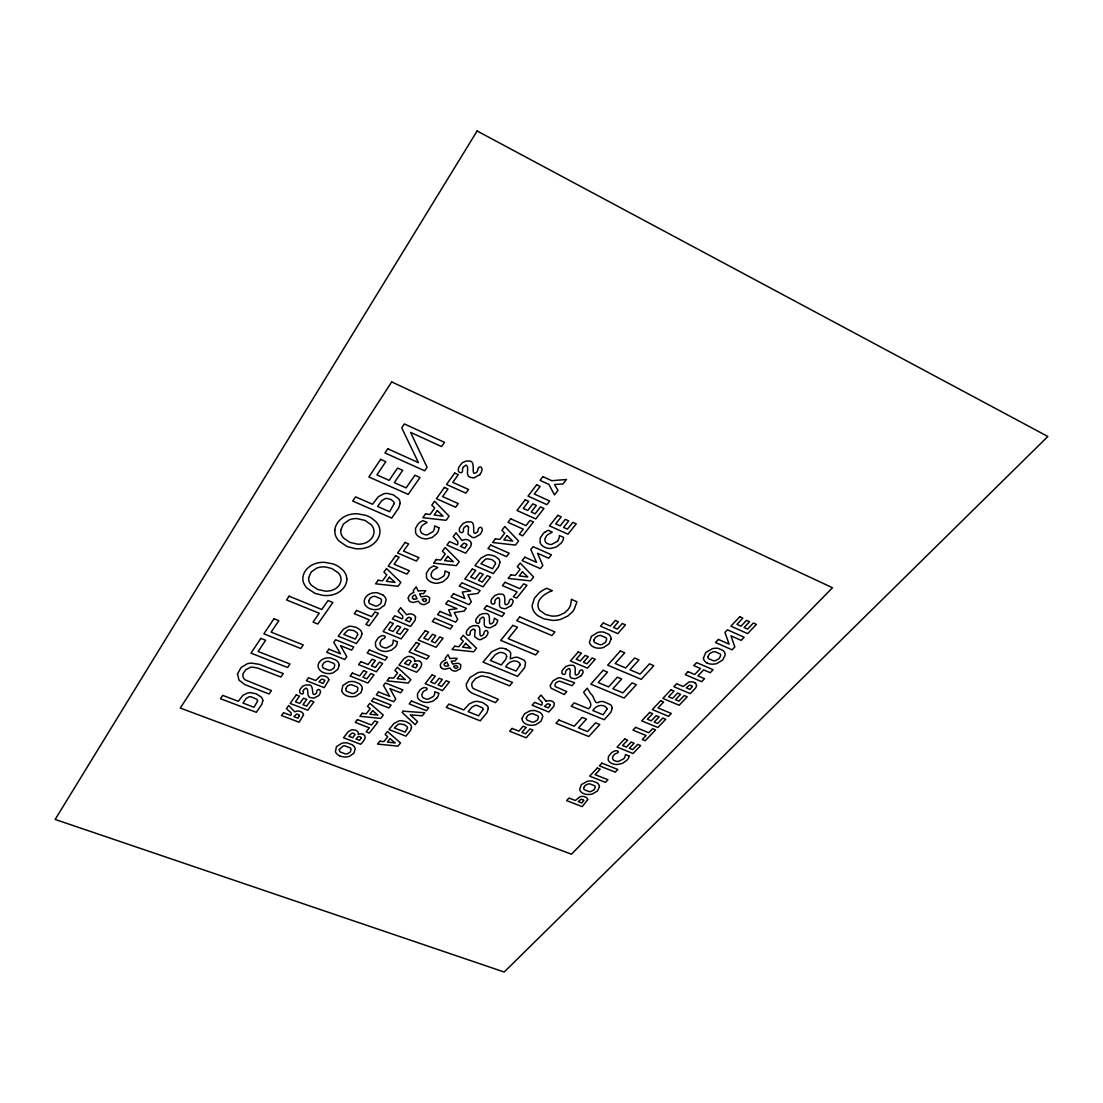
<?xml version="1.0" encoding="UTF-8"?>
<svg xmlns="http://www.w3.org/2000/svg" width="1103" height="1103" viewBox="0 0 1103 1103"><rect width="100%" height="100%" fill="white"/><g stroke="black" fill="none" stroke-linecap="round" stroke-linejoin="round"><path stroke-width="1.5" d="M696.641 685.556L695.703 687.886L690.244 693.635L673.892 686.7L676.677 683.736L683.267 686.549L688.768 682.164A5.667 3.888 -5.3 0 1 691.085 681.806L691.65 681.819A6.108 4.191 -5.3 0 1 694.159 682.399A5.667 3.888 -5.3 0 1 694.959 682.812M303.242 691.223C304.773 695.317 299.134 694.642 299.589 691.195A11.637 7.955 6.5 0 1 300.071 689.389L302.567 686.287L305.807 685.032A5.17 3.53 6.7 0 1 307.654 685.046C315.61 683.143 309.86 698.516 316.092 693.525A8.796 6.011 6.6 0 0 316.644 692.519C316.327 689.223 319.746 688.01 320.559 691.54A15.47 10.575 6.7 0 1 318.808 695.552L314.286 697.965A4.867 3.323 6.5 0 1 311.997 697.854C305.49 697.73 309.447 690.533 306.51 688.258A1.461 0.993 6.7 0 0 305.738 688.244L303.849 689.692A8.424 5.763 6.5 0 0 303.242 691.223M358.296 734.391L358.268 732.516A4.702 3.144 5 0 0 356.752 730.848L355.717 730.338A6.177 4.136 5 0 0 354.463 729.965L352.96 729.786A4.853 3.254 5 0 0 351.333 729.938L348.134 731.785L343.529 737.755L360.612 744.263C362.653 742.347 368.03 736.583 363.232 734.336M414.549 661.442L414.604 659.387A4.908 3.447 3.7 0 0 413.074 657.567L412.012 657.016A6.453 4.536 3.7 0 0 410.702 656.602L409.144 656.409A5.074 3.571 3.7 0 0 407.434 656.575L404.015 658.601L398.983 665.123L416.617 672.223C418.644 670.086 424.752 664.006 419.733 661.373M463.343 467.134L465.659 465.245A1.641 1.296 2.4 0 1 466.528 465.273C469.837 468.306 463.977 476.799 471.712 477.627A5.501 4.315 2 0 0 474.318 477.764L479.667 474.621M557.442 541.242L551.679 544.427A5.901 4.453 -1.4 0 1 549.087 544.248L546.73 543.2A6.039 4.564 -1.4 0 1 545.24 541.573L544.854 539.05L546.426 535.975A11.209 8.452 -1.6 0 1 547.957 534.555L552.231 532.115L548.177 530.295L545.378 531.853M436.774 698.102L432.762 701.246L427.978 702.432A9.527 6.563 3 0 1 422.311 701.563L420.036 700.35A9.486 6.535 3 0 1 417.568 697.468L417.472 693.759L419.926 690.078A13.815 9.513 2.9 0 1 421.773 688.63C425.427 685.873 430.363 689.017 424.283 690.892A10.217 7.032 2.8 0 0 422.987 692.064L421.746 694.628L422.256 696.738A5.501 3.792 3 0 0 423.704 698.089L425.923 698.971A5.391 3.709 3 0 0 428.309 699.123L433.355 696.476A12.105 8.355 3.1 0 0 434.651 693.608L434.803 691.733L438.649 693.277M510.744 605.864L505.726 608.58A5.115 3.723 0.5 0 1 503.299 608.47C496.24 607.932 501.631 600.349 498.666 597.771A1.53 1.117 0.8 0 0 497.853 597.757L495.688 599.384A8.852 6.466 0.6 0 0 494.847 601.08C496.074 605.506 490.077 604.802 491 601.038A12.188 8.893 0.6 0 1 491.717 599.026L494.737 595.579L498.335 594.172A5.432 3.971 0.7 0 1 500.279 594.186C508.993 592.601 501.038 609.146 508.166 603.644A9.224 6.742 0.7 0 0 508.883 602.514C509.214 599.425 511.502 597.109 513.226 601.066A16.793 12.271 0.8 0 1 510.813 605.892M495.357 625.043L490.421 627.704A5.06 3.64 1.1 0 1 488.022 627.579C481.073 627.111 486.271 619.638 483.348 617.129A1.517 1.089 1.3 0 0 482.549 617.115L480.412 618.7A8.741 6.301 1.1 0 0 479.598 620.369C480.839 624.712 474.91 624.008 475.793 620.327A12.05 8.7 1.1 0 1 476.496 618.356L479.447 614.991L482.99 613.613A5.363 3.874 1.3 0 1 484.906 613.626C493.496 612.013 485.789 628.283 492.793 622.864A9.127 6.59 1.2 0 0 493.482 621.761L494.434 618.149L497.77 620.341A16.6 11.995 1.4 0 1 495.426 625.07M580.688 676.098L575.752 678.607A4.922 3.433 -1.8 0 1 573.422 678.497C566.708 678.028 572.126 670.982 569.396 668.639A1.475 1.034 -1.6 0 0 568.624 668.625L566.473 670.114A8.493 5.942 -1.7 0 0 565.591 671.686C566.584 675.781 560.848 675.119 561.896 671.644A11.747 8.204 -1.7 0 1 562.682 669.797L565.715 666.626L569.217 665.33A5.212 3.654 -1.6 0 1 571.092 665.343C579.42 663.896 571.34 679.186 578.289 674.043A8.879 6.218 -1.7 0 0 579.02 673.009C579.13 669.852 582.811 668.321 583.156 672.003A15.649 10.961 -1.6 0 1 580.743 676.125M629 755.982L625.456 754.549L625.111 756.286A11.664 7.735 -2.6 0 1 623.553 758.947L618.356 761.401A5.198 3.447 -2.7 0 1 616.081 761.249L614.04 760.436A5.322 3.516 -2.7 0 1 612.785 759.181L612.523 757.223L614.013 754.852A9.886 6.535 -2.8 0 1 615.405 753.763C621.43 752.108 617.004 749.116 613.227 751.653A13.305 8.81 -2.8 0 0 611.269 753.004L608.498 756.41L608.18 759.843A9.155 6.067 -2.6 0 0 610.235 762.518A9.596 6.356 -2.7 0 0 612.303 763.648A9.21 6.094 -2.6 0 0 617.666 764.476L622.437 763.373L626.656 760.463A13.677 9.072 -2.6 0 0 629.11 755.982M397.245 641.712L393.233 640.085L393.137 642.07A12.478 8.852 4.8 0 1 391.896 645.117L386.726 647.93A5.57 3.943 4.6 0 1 384.285 647.764L381.969 646.841A5.68 4.026 4.6 0 1 380.438 645.393L379.859 643.159L381.073 640.429A10.534 7.473 4.5 0 1 382.383 639.175C388.587 637.176 383.444 633.825 379.735 636.776A14.256 10.106 4.5 0 0 377.86 638.32L375.42 642.236L375.64 646.165A9.789 6.935 4.6 0 0 378.246 649.226L380.632 650.522A9.844 6.963 4.6 0 0 386.477 651.459L391.386 650.191L395.439 646.854A14.629 10.382 4.7 0 0 397.356 641.712M449.128 572.691L445.005 570.927L444.854 573.077A12.988 9.624 3.4 0 1 443.447 576.386L437.988 579.433A5.791 4.274 3.2 0 1 435.437 579.268L433.065 578.248A5.915 4.371 3.2 0 1 431.521 576.69L430.97 574.277L432.321 571.313A10.975 8.121 3 0 1 433.727 569.961L437.753 567.604L433.686 565.867L431.052 567.356A14.835 10.975 3 0 0 429.039 569.038L426.392 573.27L426.489 577.531A10.175 7.528 3.2 0 0 429.108 580.854A10.672 7.886 3.2 0 0 431.535 582.246A10.217 7.556 3.2 0 0 437.601 583.253L442.758 581.874L447.087 578.248A15.194 11.251 3.3 0 0 449.252 572.691M438.801 527.744L434.568 525.897L434.417 528.158A13.346 10.134 4.1 0 1 433.01 531.632L427.412 534.831A5.929 4.495 3.9 0 1 424.807 534.652L422.366 533.59A6.053 4.591 3.9 0 1 420.767 531.963L420.202 529.412L421.567 526.31A11.251 8.534 3.7 0 1 423 524.876L427.123 522.408L422.932 520.575L420.629 521.871A15.345 11.623 3.7 0 0 418.189 523.897L415.5 528.365L415.624 532.846A10.437 7.9 3.9 0 0 418.327 536.334L420.836 537.795A10.478 7.942 3.9 0 0 427.054 538.843L432.335 537.395L436.747 533.604A15.552 11.802 4 0 0 438.925 527.744M506.084 649.129L509.034 650.908A9.541 6.756 0.6 0 1 510.744 653.197L510.303 658.822L515.018 657.305A7.487 5.267 0.1 0 1 517.624 657.305L523.801 659.994A9.403 6.618 0.1 0 1 525.497 662.517L524.807 667.453L517.61 676.332L483.017 662.117L491.814 651.68L499.314 648.261A9.913 7.018 0.7 0 1 506.084 649.129M382.934 595.013L377.736 592.876A10.603 7.693 5.3 0 0 371.614 593.207C367.34 594.283 363.177 598.598 364.431 603.244A10.423 7.556 5.3 0 0 368.954 608.249A9.665 7.004 5.3 0 0 371.587 609.214L372.538 609.421A10.672 7.749 5.3 0 0 379.556 608.856L384.657 605.12L386.119 599.839A10.699 7.762 5.3 0 0 382.934 595.013M440.855 667.329L440.221 665.068L441.145 662.986A11.65 8.176 2.3 0 1 445.777 659.815L445.102 658.353L448.025 654.644L449.955 658.684A13.47 9.458 2.2 0 1 453.65 658.257L457.152 658.381L455.084 660.987A13.539 9.486 2.2 0 0 451.224 661.249L452.657 664.034L457.593 663.248A4.302 3.019 2.1 0 1 458.945 663.606A4.577 3.212 2.1 0 1 459.772 664.034A4.247 2.978 2.1 0 1 460.875 665.15L460.296 668.804L455.897 671.107A4.674 3.281 2.2 0 1 453.843 670.969L452.837 670.665A5.281 3.709 2.2 0 1 451.306 669.742L449.845 667.991L445.116 669.163A4.702 3.309 2.5 0 1 443.516 668.942A5.157 3.626 2.5 0 1 442.275 668.473M415.5 617.018L415.114 620.258L410.495 626.435L392.351 618.948L394.709 615.764L402.112 618.824L402.788 617.901L402.623 615.819L398.073 611.214L400.679 607.67L406.607 614.757L409.296 613.888A4.812 3.474 3.9 0 1 411.584 614.026L411.957 614.123A5.915 4.26 3.9 0 1 415.638 617.142M703.411 658.174L705.768 652.521L712.304 648.716A10.354 7.225 -6.4 0 1 718.343 648.412L723.003 650.439A10.465 7.294 -6.4 0 1 725.181 654.975L722.768 659.925L717.102 663.454A10.437 7.266 -6.3 0 1 710.139 663.978L709.257 663.785A9.458 6.59 -6.3 0 1 706.871 662.875M414.618 661.497A4.564 3.212 3.4 0 1 419.802 661.29M413.694 599.136A2.537 1.848 3.9 0 1 412.798 596.392L412.825 596.24A6.397 4.66 3.8 0 1 415.169 594.903L417.044 598.722L414.438 599.232A2.109 1.544 3.9 0 1 413.722 599.081M442.372 668.515A4.702 3.309 2.5 0 1 440.952 667.37M463.343 467.134A9.513 7.459 2.1 0 0 462.474 469.106C463.839 474.469 457.304 473.504 458.338 469.065A13.167 10.327 2.1 0 1 459.082 466.734L462.254 462.736L466.086 461.109A5.832 4.591 2.4 0 1 468.182 461.123C477.709 459.455 469.133 478.288 476.854 472.043A9.941 7.804 2.3 0 0 477.599 470.733C477.461 466.845 481.473 464.873 482.149 469.464A17.469 13.732 2.5 0 1 479.722 474.648M438.76 693.277A14.16 9.775 3.1 0 1 436.691 698.075M339.655 755.803A8.852 5.86 5.1 0 0 342.068 756.63L342.936 756.796A9.762 6.466 5.1 0 0 349.348 756.341L353.953 753.211L355.194 748.799A9.789 6.494 5.1 0 0 352.215 744.759L347.431 742.981A9.693 6.425 5.1 0 0 341.847 743.243L336.484 746.607L335.422 751.626A9.541 6.315 5.1 0 0 339.641 755.817M358.351 734.446A4.371 2.923 4.7 0 1 363.301 734.267M694.752 682.771A5.667 3.888 -5.3 0 1 696.407 685.459M545.378 531.853A15.139 11.43 -1.6 0 0 543.227 533.604L540.236 538.016L540.056 542.455A10.382 7.845 -1.4 0 0 542.511 545.902L544.91 547.35A10.437 7.873 -1.4 0 0 551.045 548.398L556.395 546.964L561.055 543.2A15.497 11.719 -1.3 0 0 563.633 537.409L559.414 535.562L559.111 537.809A13.25 10.024 -1.2 0 1 557.47 541.256M706.871 662.875A10.175 7.087 -6.3 0 1 703.424 658.174M468.541 527.206L468.072 534.197L472.249 537.382A5.322 4.04 1.8 0 0 474.773 537.506L479.957 534.555A16.945 12.891 2.2 0 0 482.342 529.73C481.763 525.442 477.82 527.234 477.957 530.929A9.637 7.321 2.1 0 1 477.227 532.156C469.809 538.043 477.985 520.244 468.844 521.912A5.653 4.302 2.1 0 0 466.817 521.898L463.108 523.429L460.034 527.165A12.712 9.651 1.9 0 0 459.317 529.343C458.421 533.397 464.694 534.155 463.329 529.385A9.182 6.976 1.9 0 1 464.156 527.537L466.39 525.773A1.599 1.213 2.2 0 1 467.245 525.786L468.541 527.206M471.381 543.876L470.678 546.454L465.645 553.182L446.949 545.047L449.528 541.573L457.152 544.896L457.897 543.889L457.786 541.628L453.181 536.623L456.035 532.763L461.978 540.47L464.804 539.532A5.019 3.778 2.2 0 1 467.189 539.67L467.575 539.781A6.191 4.66 2.2 0 1 468.872 540.318A5.901 4.44 2.2 0 1 471.188 542.924L471.381 543.876M475.048 630.42L474.593 636.638L478.523 639.478A5.019 3.599 1.4 0 0 480.894 639.588L485.803 636.969A15.993 11.471 1.7 0 0 488.064 632.681C487.581 628.862 483.845 630.378 483.914 633.729A9.086 6.521 1.6 0 1 483.238 634.818C476.317 640.154 483.859 624.077 475.352 625.704A5.322 3.819 1.6 0 0 473.449 625.691L469.947 627.042L467.024 630.378A11.968 8.576 1.5 0 0 466.335 632.309C465.494 635.962 471.353 636.652 470.126 632.35A8.672 6.218 1.4 0 1 470.912 630.709L473.035 629.137A1.503 1.075 1.6 0 1 473.835 629.151L475.048 630.42M707.892 656.63L707.892 657.057A5.474 3.819 -6.3 0 0 708.498 658.588L713.531 660.78A5.474 3.805 -6.3 0 0 715.833 660.504L719.335 658.436L720.673 655.43A5.474 3.819 -6.4 0 0 720.08 653.886L715.034 651.68A5.487 3.819 -6.4 0 0 712.717 651.956L709.656 653.61L707.892 656.63M522.077 718.301L522.174 719.707A9.748 6.646 -0.3 0 0 525.262 723.678L525.993 724.064A9.017 6.135 -0.3 0 0 528.365 724.919L529.233 725.098A9.955 6.783 -0.3 0 0 535.865 724.616L540.939 721.348L542.759 716.757A9.968 6.797 -0.3 0 0 540.18 712.552L535.506 710.69A9.872 6.728 -0.3 0 0 529.743 710.966L524.559 713.751L522.077 718.301M466.748 544.965L464.832 548.246L460.571 546.385L463.632 543.379A2.013 1.517 2.2 0 1 464.377 543.31L466.335 544.124A1.903 1.434 2.2 0 1 466.721 544.785L466.748 544.965M328.859 679.999L324.227 687.665L306.4 680.703L308.509 677.738L315.706 680.551L320.215 676.153A5.667 3.902 6.3 0 1 322.448 675.794A6.053 4.178 6.3 0 1 325.151 676.208A5.667 3.902 6.3 0 1 328.763 679.503L328.859 679.999M334.802 530.019L334.967 533.397A21.55 16.214 6.7 0 0 338.966 541.008L347.087 546.536L355.373 548.687A21.522 16.187 6.7 0 0 367.63 547.212C375.213 544.496 381.803 536.292 379.529 527.951A21.15 15.938 6.7 0 0 376.109 521.884L371.628 518.134A23.535 17.717 6.7 0 0 365.851 515.363L357.441 513.764A21.357 16.09 6.7 0 0 347.087 515.377C340.924 517.734 335.519 523.249 334.802 530.019M488.312 708.54L486.892 712.786L480.205 720.824L446.26 707.354L448.949 704.031L463.729 709.918L469.23 703.935L474.221 701.66A9.348 6.397 1.4 0 1 477.378 701.384L482.562 702.487L487.195 705.672A9.555 6.549 1.3 0 1 488.202 707.768L488.312 708.54M308.619 577.724L308.73 580.04A15.345 11.195 7.4 0 0 311.556 585.39L317.747 589.485L325.564 591.167A15.263 11.14 7.3 0 0 332.803 589.995C337.918 588.189 342.371 582.66 340.717 577.048A15.221 11.113 7.3 0 0 338.221 572.788L332.003 568.61L325.675 566.997A15.373 11.223 7.4 0 0 316.768 568.1L311.143 572.03L308.619 577.724M339.2 665.288L337.835 669.397L333.037 672.871A10.299 7.156 6.3 0 1 326.281 673.381L325.371 673.188A9.334 6.48 6.3 0 1 322.807 672.292A10.051 6.99 6.3 0 1 318.34 667.66C316.961 663.33 321.014 659.304 324.971 658.353A10.217 7.114 6.3 0 1 330.859 658.05L335.919 660.035A10.313 7.183 6.3 0 1 339.09 664.516L339.2 665.288M499.907 562.351L498.597 566.694L493.303 573.588L474.938 565.632L480.88 558.159L486.478 555.099A8.824 6.59 1.1 0 1 489.511 554.823L494.571 556.036L498.377 558.711A9.513 7.101 1.1 0 1 499.811 561.565L499.907 562.351M587.665 799.647L582.232 806.638L566.611 800.613L569.01 798.062L575.311 800.502L580.15 796.711A5.225 3.378 -1.5 0 1 582.287 796.407L582.811 796.421A5.653 3.654 -1.5 0 1 585.183 796.917A5.267 3.406 -1.5 0 1 585.941 797.276A5.35 3.461 -1.5 0 1 587.678 799.647M410.867 661.635L408.717 665.095L404.539 663.413L407.945 660.09A1.723 1.213 3.7 0 1 408.689 660.049L410.192 660.545A1.903 1.337 3.7 0 1 410.73 661.111L410.867 661.635M599.439 786.701L597.55 790.906L592.587 793.898A9.541 6.204 -1.7 0 1 586.217 794.325L585.39 794.16A8.645 5.625 -1.7 0 1 583.129 793.388L582.453 793.016A9.362 6.094 -1.7 0 1 579.626 789.39L581.419 784.591L587.168 781.365A9.472 6.163 -1.8 0 1 592.711 781.117L597.123 782.84A9.569 6.232 -1.8 0 1 599.439 786.701M262.817 700.722L261.894 704.197L256.31 712.304L220.462 698.723L222.696 695.386L238.303 701.301L242.977 695.276L247.665 692.987A9.458 6.384 8.2 0 1 250.781 692.698L256.13 693.815L261.204 697.027A9.679 6.521 8.1 0 1 262.5 699.137L262.817 700.722M362.335 688.672L360.929 692.67L356.159 696.048A10.134 6.963 5.4 0 1 349.486 696.544L348.589 696.365A9.196 6.315 5.4 0 1 346.08 695.483A9.899 6.797 5.4 0 1 341.723 690.974L342.826 685.57L348.396 681.93A10.065 6.935 5.3 0 1 354.215 681.64L359.178 683.57A10.161 6.99 5.3 0 1 362.253 687.914L362.335 688.672M408.234 598.033L408.937 600.473A4.922 3.585 3.9 0 0 410.44 601.714A5.363 3.902 3.9 0 0 411.736 602.224A4.895 3.571 3.9 0 0 413.404 602.459L418.299 601.19L419.857 603.079A5.501 4.012 3.5 0 0 421.456 604.072L422.504 604.403A4.867 3.543 3.5 0 0 424.641 604.541L429.177 602.045L429.701 598.102A4.426 3.226 3.5 0 0 428.529 596.902A4.77 3.474 3.5 0 0 427.674 596.447A4.495 3.281 3.5 0 0 426.254 596.047L421.139 596.902L419.595 593.897A14.105 10.258 3.5 0 1 423.593 593.621L425.703 590.781L422.063 590.643A14.105 10.272 3.6 0 0 418.23 591.111L416.148 586.755L413.17 590.767L413.915 592.352A12.147 8.852 3.7 0 0 409.13 595.758L408.234 598.033M611.172 638.816L609.063 643.862L603.589 647.447A10.451 7.431 -2.8 0 1 596.613 647.985L595.717 647.792A9.472 6.742 -2.7 0 1 593.249 646.854A10.189 7.252 -2.8 0 1 589.457 642.07L591.442 636.321L597.771 632.446A10.368 7.39 -2.8 0 1 603.824 632.143L608.649 634.197A10.478 7.459 -2.8 0 1 611.159 638.816M612.179 708.167L610.855 712.235L604.223 719.707L571.202 706.21L574.167 702.873L588.575 708.788C595.027 703.879 585.569 696.517 583.666 692.188L587.265 688.162L589.471 691.829A70.978 49.401 -4.3 0 0 590.767 693.746C594.944 696.682 593.841 705.741 599.839 701.687A9.224 6.301 -2.5 0 1 603.52 701.618L610.566 704.707A9.444 6.453 -2.5 0 1 611.875 706.692L612.179 708.167M340.744 530.019L340.813 532.459A15.732 11.843 6.7 0 0 343.626 538.099L349.899 542.414L357.91 544.193A15.649 11.775 6.7 0 0 365.355 542.938C370.732 540.98 375.323 535.203 373.738 529.288A15.594 11.747 6.7 0 0 371.256 524.794L364.941 520.382L356.862 518.575A15.732 11.843 6.7 0 0 349.306 519.858L343.447 523.994L340.744 530.019M550.342 685.418L550.397 686.604A7.045 4.895 -1.2 0 0 551.197 688.272L564.212 694.545L566.777 691.622L555.664 686.742A4.054 2.813 -1.2 0 1 554.919 685.335L555.512 683.419A7.032 4.881 -1.3 0 1 556.326 682.55L558.545 681.406A3.971 2.757 -1.2 0 1 559.938 681.254L571.974 685.708L574.566 682.757L560.117 677.752A6.908 4.798 -1.3 0 0 557.58 678.097L552.824 681.02L550.342 685.418M346.852 578.951C346.921 585.914 341.351 591.773 335.078 594.034A20.985 15.318 7.3 0 1 323.179 595.427L315.072 593.386L307.075 588.147A20.998 15.332 7.4 0 1 303.063 580.936C301.56 573.312 307.723 566.322 314.548 563.867A20.819 15.221 7.4 0 1 324.572 562.337L332.789 563.854A22.942 16.752 7.4 0 1 338.456 566.473L342.881 570.044A20.626 15.07 7.3 0 1 346.328 575.794L346.852 578.951M546.054 701.177L548.66 700.695A4.536 3.116 -0.9 0 1 550.48 700.75L551.183 700.901A5.667 3.888 -0.8 0 1 551.872 701.15A5.377 3.681 -0.9 0 1 554.34 703.507L553.72 706.444L548.853 712.014L532.142 705.244L534.624 702.363L541.449 705.134L542.166 704.307L542.166 702.418L538.181 698.254L540.953 695.055L546.054 701.177M303.49 715.006L299.065 722.203L281.513 715.53L283.54 712.69L290.696 715.42L291.289 714.592L290.999 712.745L286.435 708.65L288.683 705.493L294.694 711.807L297.162 711.049A4.55 3.061 6.7 0 1 299.327 711.159L299.685 711.256A5.612 3.778 6.7 0 1 300.898 711.697A5.35 3.599 6.7 0 1 303.201 713.82L303.49 715.006M526.338 717.901L526.365 718.673A5.212 3.543 -0.3 0 0 527.11 720.107L532.156 722.134A5.212 3.557 -0.3 0 0 534.348 721.886L537.492 719.969L538.471 717.184A5.225 3.557 -0.3 0 0 537.726 715.75L532.666 713.71A5.225 3.557 -0.3 0 0 530.46 713.958L527.703 715.489L526.338 717.901M571.506 599.425L570.472 605.216A24.183 17.648 -1.1 0 1 567.673 610.014L564.46 612.91L559.138 615.364A15.139 11.03 -1.3 0 1 551.61 616.039L545.585 614.495L539.905 610.483A14.311 10.423 -1.2 0 1 538.25 607.436C536.72 601.852 541.077 596.792 545.516 594.021A30.47 22.101 -1.7 0 1 552.3 590.725L546.674 588.271L543.765 589.733A28.857 20.985 -1.6 0 0 538.953 593.097L534.404 598.309L532.156 605.23A20.392 14.849 -1.3 0 0 533.094 609.807L533.783 611.186A21.481 15.635 -1.3 0 0 537.961 615.791L544.013 618.893L552.382 620.369A20.585 14.987 -1.3 0 0 560.586 619.362L567.893 615.984L572.347 611.972A26.775 19.537 -1.2 0 0 574.208 609.325L576.952 601.797L571.506 599.425M357.675 634.542L355.29 639.092L343.764 634.432L347.707 630.364A5.267 3.736 5.9 0 1 349.43 629.91L353.953 630.626L357.082 632.832A5.184 3.681 5.8 0 1 357.634 634.087L357.675 634.542M506.663 656.533L505.712 659.415L501.272 664.957L490.366 660.463L495.261 654.699L499.176 652.604A5.336 3.778 0.7 0 1 501.052 652.452L502.775 652.728A6.963 4.922 0.7 0 1 504.374 653.348L505.339 653.969A5.157 3.654 0.6 0 1 506.305 655.113L506.663 656.533M299.382 715.654L297.92 718.163L293.922 716.647L296.431 714.192A1.82 1.227 6.7 0 1 297.093 714.137L298.927 714.799A1.737 1.172 6.7 0 1 299.327 715.337L299.382 715.654M322.393 665.316L322.49 666.557A5.405 3.75 6.3 0 0 323.441 668.073L328.901 670.238A5.391 3.75 6.3 0 0 331.121 669.976L334.099 667.922L334.747 664.957A5.405 3.75 6.2 0 0 333.809 663.441L328.336 661.276A5.405 3.764 6.3 0 0 326.102 661.538L323.827 662.806L322.393 665.316M550.19 705.203L548.301 707.919L544.51 706.375L547.433 703.879A1.834 1.268 -0.8 0 1 548.122 703.824L549.859 704.5A1.737 1.2 -0.8 0 1 550.176 705.051L550.19 705.203M394.157 503.657L389.607 511.723L377.571 506.47L381.693 500.652L385.002 498.68A5.832 4.467 5.8 0 1 386.96 498.446L391.027 499.521L393.55 501.644A5.57 4.274 5.7 0 1 394.116 503.106L394.157 503.657M606.967 709.091L603.176 714.785L592.835 710.539C595.455 705.892 602.321 703.356 606.402 707.561A4.633 3.157 -2.5 0 1 606.926 708.678L606.967 709.091M339.324 749.516L339.407 750.633A5.115 3.392 5.1 0 0 340.289 752.012L345.46 753.956A5.115 3.392 5.1 0 0 347.569 753.721L350.423 751.874L351.057 749.213A5.129 3.392 5.1 0 0 350.175 747.834L345.005 745.876A5.129 3.392 5.1 0 0 342.881 746.111L339.324 749.516M345.763 688.699L345.846 689.913A5.322 3.654 5.4 0 0 346.756 691.388L352.119 693.484A5.322 3.654 5.3 0 0 354.311 693.222L357.275 691.236L357.951 688.355A5.322 3.667 5.3 0 0 357.041 686.879L351.678 684.77A5.322 3.667 5.4 0 0 349.472 685.018L347.211 686.245L345.763 688.699M361.894 633.963L360.915 637.189L356.352 643.532L338.18 636.197L343.323 629.317L348.451 626.504A8.493 6.039 5.9 0 1 351.333 626.256L356.269 627.373L360.102 629.841A9.169 6.508 5.8 0 1 361.701 632.474L361.894 633.963M593.897 640.085L593.883 640.94A5.474 3.888 -2.8 0 0 594.6 642.497L599.811 644.717A5.474 3.902 -2.8 0 0 602.128 644.455L605.506 642.332L606.65 639.285A5.487 3.902 -2.8 0 0 605.933 637.713L600.708 635.466A5.487 3.902 -2.8 0 0 598.391 635.742L595.427 637.437L593.897 640.085M583.68 787.735L583.666 788.438A5.005 3.254 -1.7 0 0 584.342 789.748L589.112 791.609A5.005 3.254 -1.8 0 0 591.222 791.389L594.296 789.624L595.317 787.073A5.005 3.268 -1.8 0 0 594.669 785.763L589.884 783.888A5.019 3.268 -1.8 0 0 587.761 784.109L585.059 785.515L583.68 787.735M407.476 728.09L405.104 732.158L394.309 727.98L398.169 724.34A4.963 3.35 3.6 0 1 399.81 723.954L404.07 724.588L406.966 726.56A4.881 3.295 3.6 0 1 407.448 727.69L407.476 728.09M583.625 800.488L581.791 802.998L578.179 801.605L580.936 799.372A1.558 1.006 -1.5 0 1 581.557 799.303L583.377 799.951A1.461 0.938 -1.5 0 1 583.611 800.351L583.625 800.488M324.64 680.716L323.11 683.446L318.974 681.819L321.538 679.227A1.682 1.158 6.3 0 1 322.186 679.158L324.254 679.917A1.572 1.089 6.3 0 1 324.585 680.372L324.64 680.716M368.733 600.721L368.802 602.059A5.598 4.067 5.3 0 0 369.739 603.699L375.351 606.016A5.584 4.054 5.3 0 0 377.667 605.74L380.811 603.52L381.583 600.335A5.598 4.067 5.3 0 0 380.645 598.695L375.02 596.351A5.612 4.067 5.3 0 0 372.69 596.64L370.291 598.005L368.733 600.721M237.476 673.961L239.048 680.165L244.921 684.632L269.091 693.98L271.435 690.616L245.004 679.793A6.563 4.481 8.5 0 1 244.204 678.993L243.418 677.697A11.306 7.735 8.4 0 1 243.046 673.699L245.859 669.618L250.753 667.232A7.128 4.881 8.5 0 1 252.297 667.081L257.881 668.128L280.893 677.035L283.292 673.602L259.536 664.392L251.553 663.124A13.195 9.045 8.4 0 0 247.196 663.813L241.074 667.522L237.476 673.961M361.095 738.031L359.619 740.334L355.966 738.941L358.117 736.735A1.958 1.31 4.8 0 1 361.053 737.728L361.095 738.031M520.189 664.778L516.066 671.065L505.739 666.805C508.221 661.965 514.977 658.67 519.444 662.917A4.481 3.157 0.2 0 1 520.078 663.965L520.189 664.778M466.404 683.846C465.466 688.823 470.057 692.601 474.276 694.104L495.481 702.652L498.294 699.316L473.366 688.589A6.494 4.509 1.4 0 1 472.691 687.789L472.07 686.493A11.195 7.776 1.2 0 1 472.249 682.536L475.627 678.483L480.839 676.125A7.045 4.908 1.2 0 1 482.397 675.974L487.843 677.021L509.614 685.845L512.468 682.44L490.008 673.313L482.204 672.058A13.029 9.072 1.2 0 0 477.764 672.733L469.961 677.545L466.404 683.846M400.127 503.478L398.762 507.863L391.73 518.052L352.739 501.065L355.552 496.846L372.538 504.264L378.343 496.681L383.816 493.786A10.547 8.093 5.8 0 1 387.36 493.413L393.261 494.806L398.666 498.846A10.796 8.272 5.7 0 1 399.92 501.507L400.127 503.478M411.488 727.566L410.481 730.462L405.987 736.128L388.987 729.566L394.047 723.416L398.983 720.907A8.011 5.405 3.6 0 1 401.699 720.686L406.345 721.693L409.916 723.885A8.645 5.832 3.6 0 1 411.35 726.243L411.488 727.566M411.309 619.073L409.558 621.899L405.435 620.189L408.275 617.432A1.93 1.393 4 0 1 408.992 617.363L410.895 618.107A1.834 1.324 4 0 1 411.267 618.714L411.309 619.073M354.78 734.736L352.836 737.742L348.782 736.197L351.94 733.15A1.654 1.103 5 0 1 352.643 733.109L354.104 733.578A1.834 1.227 5 0 1 354.628 734.102L354.78 734.736M495.44 563.826L492.572 568.762L480.922 563.716L485.389 559.29A5.46 4.081 1.2 0 1 487.223 558.807L491.883 559.579L494.957 561.965A5.377 4.012 1.1 0 1 495.426 563.33L495.44 563.826M417.348 665.412L415.721 667.935L411.943 666.405L414.287 663.992A2.054 1.434 3.5 0 1 417.32 665.081L417.348 665.412M482.99 709.463L478.592 715.833L468.113 711.656L472.029 707.064L475.062 705.52A5.157 3.53 1.4 0 1 476.799 705.341L482.535 707.864A4.936 3.378 1.4 0 1 482.976 709.022L482.99 709.463M692.215 686.535L690.051 689.43L686.273 687.817L689.416 685.239A1.682 1.158 -5.3 0 1 690.092 685.156L691.995 685.914A1.572 1.075 -5.3 0 1 692.215 686.356L692.215 686.535M257.523 701.301L253.993 707.271L242.936 703.066L246.217 698.433L249.03 696.875A5.239 3.53 8.2 0 1 250.753 696.696L256.847 699.247A5.005 3.378 8.1 0 1 257.44 700.405L257.523 701.301M426.378 600.363L426.254 600.625A2.647 1.93 3.5 0 1 425.937 600.997L425.262 601.411A1.489 1.089 3.5 0 1 424.021 601.438A1.42 1.034 3.5 0 1 423.621 601.245L422.918 600.57A6.976 5.088 3.4 0 1 422.256 599.246L424.503 598.695A2.041 1.489 3.5 0 1 425.372 598.846L425.537 598.915A1.737 1.268 3.5 0 1 426.378 600.363M457.635 667.232L457.511 667.48A2.537 1.779 2.2 0 1 457.207 667.825L456.545 668.211A1.434 1.006 2.2 0 1 455.346 668.239L454.312 667.425A6.756 4.757 2 0 1 453.691 666.198L455.856 665.688A1.958 1.379 2.2 0 1 456.697 665.84L456.849 665.895A1.668 1.172 2.1 0 1 457.635 667.232M477.103 130.981L55.15 819.446L504.195 972.019L1047.85 436.485L477.103 130.981M391.689 381.914L180.299 708.057L571.478 854.191L832.489 587.734L391.689 381.914M260.832 638.389L250.974 653.141L287.566 667.48L289.979 663.992L258.102 651.473L265.63 640.291L260.832 638.389M273.985 618.742L263.879 633.839L300.788 648.495L303.27 644.938L271.117 632.143L278.811 620.686L273.985 618.742M289.083 596.185L286.559 599.949L319.208 613.24L313.059 622.106L317.843 624.036L332.858 602.5L328.032 600.528L321.786 609.518L289.083 596.185M380.645 459.358L368.871 476.965L408.22 494.392L419.995 477.502L414.921 475.228L406.138 487.898L394.281 482.631L402.705 470.333L397.59 468.044L389.194 480.37L376.895 474.91L385.802 461.674L380.645 459.358M387.732 448.769L384.947 452.933L424.669 470.802L427.082 467.341L410.606 432.39L441.572 446.55L444.495 442.358L404.346 423.938L401.74 427.84L418.423 462.612L387.732 448.769M296.266 694.876L290.144 703.438L307.806 710.222L313.9 701.853L310.66 700.598L306.662 706.113L302.953 704.693L306.772 699.426L303.518 698.171L299.713 703.452L295.466 701.811L299.52 696.145L296.266 694.876M328.901 649.184L326.709 652.259L344.77 659.456L346.797 656.671L340.496 645.669L351.567 650.108L353.801 647.034L335.657 639.74L333.795 642.346L340.496 653.831L328.901 649.184M356.559 610.455L354.27 613.682L369.271 619.831L365.934 624.436L369.271 625.801L378.329 613.365L374.965 611.986L371.587 616.632L356.559 610.455M378.108 580.288L375.599 583.818L398.073 586.258L400.872 582.412L386.505 568.541L383.913 572.167L386.822 574.842L382.534 580.84L378.108 580.288M395.646 555.747L388.201 566.17L406.924 574.098L409.365 570.747L394.074 564.24L399.107 557.222L395.646 555.747M405.146 542.428L397.604 553.003L416.41 561.069L418.892 557.649L403.519 551.059L408.634 543.931L405.146 542.428M425.537 513.901L422.821 517.693L446.095 520.313L449.114 516.163L434.568 501.245L431.783 505.146L434.734 508.028L430.101 514.494L425.537 513.901M444.44 487.429L436.402 498.666L455.622 507.215L458.269 503.588L442.565 496.584L447.983 489.029L444.44 487.429M454.698 473.063L446.536 484.479L465.866 493.151L468.554 489.47L452.754 482.369L458.269 474.676L454.698 473.063M389.373 577.214L386.408 581.336L395.067 582.412L389.373 577.214M437.326 510.565L434.127 515.018L443.075 516.176L437.326 510.565M352.395 673.037L350.189 676.015L367.906 683.019L374.082 674.815L370.829 673.533L366.885 678.786L362.942 677.214L366.872 671.948L363.618 670.652L359.688 675.932L352.395 673.037M360.819 661.635L358.585 664.654L376.385 671.755L382.644 663.441L379.377 662.131L375.378 667.453L371.421 665.867L375.406 660.532L372.138 659.222L368.154 664.571L360.819 661.635M369.436 649.957L367.175 653.017L385.071 660.214L387.36 657.181L369.436 649.957M389.993 622.147L383.086 631.495L401.147 638.871L408.027 629.73L404.704 628.365L400.182 634.39L396.404 632.846L400.706 627.083L397.383 625.718L393.095 631.481L388.739 629.703L393.33 623.512L389.993 622.147M436.264 559.524L433.603 563.123L456.284 565.632L459.248 561.689L445.143 547.488L442.4 551.21L445.267 553.94L440.717 560.09L436.264 559.524M447.777 556.353L444.633 560.586L453.361 561.689L447.777 556.353M357.413 719.583L355.263 722.396L369.326 727.815L366.182 731.868L369.312 733.068L377.805 722.148L374.662 720.935L371.49 725.016L357.413 719.583M362.211 713.296L359.923 716.302L380.714 718.411L383.265 715.13L369.863 703.273L367.506 706.361L370.222 708.65L366.306 713.765L362.211 713.296M373.696 698.24L371.49 701.136L388.863 707.933L391.096 705.065L373.696 698.24M378.508 691.939L376.288 694.862L393.702 701.715L395.756 699.054L389.924 688.603L400.596 692.836L402.871 689.913L385.374 682.964L383.472 685.446L389.704 696.351L378.508 691.939M389.373 677.725L386.974 680.854L408.193 683.06L410.854 679.627L397.356 667.26L394.888 670.486L397.631 672.871L393.537 678.221L389.373 677.725M416.272 642.484L409.075 651.914L426.806 659.125L429.177 656.078L414.687 650.177L419.554 643.821L416.272 642.484M425.262 630.723L418.189 639.974L436.016 647.282L443.048 638.237L439.78 636.886L435.161 642.856L431.425 641.312L435.823 635.618L432.541 634.266L428.157 639.974L423.855 638.21L428.543 632.074L425.262 630.723M434.706 618.328L432.279 621.513L450.245 628.972L452.699 625.828L434.706 618.328M440 611.407L437.546 614.619L455.553 622.147L457.704 619.376L454.229 612.455L464.129 611.117L466.307 608.318L448.19 600.666L445.709 603.92L457.028 608.691L448.659 609.794L451.279 616.136L440 611.407M453.512 593.717L451.003 596.999L469.133 604.665L471.339 601.838L467.879 594.779L477.889 593.414L480.122 590.546L461.881 582.756L459.344 586.065L470.733 590.932L462.281 592.063L464.873 598.529L453.512 593.717M472.36 569.01L464.777 578.951L483.045 586.782L490.601 577.076L487.25 575.628L482.287 582.039L478.454 580.385L483.183 574.263L479.819 572.815L475.103 578.951L470.691 577.062L475.738 570.472L472.36 569.01M490.642 545.061L488.009 548.522L506.498 556.629L509.159 553.196L490.642 545.061M495.412 538.829L492.586 542.511L515.473 545.075L518.603 541.035L504.816 526.503L501.906 530.309L504.719 533.121L499.907 539.408L495.412 538.829M510.703 518.782L507.987 522.353L523.249 529.164L519.279 534.293L522.684 535.81L533.411 521.995L529.991 520.464L525.993 525.635L510.703 518.782M525.235 499.756L517.031 510.496L535.782 518.934L543.944 508.442L540.511 506.884L535.148 513.819L531.219 512.04L536.32 505.422L532.873 503.864L527.772 510.482L523.249 508.442L528.695 501.327L525.235 499.756M536.651 484.81L528.034 496.088L546.881 504.664L549.721 501.024L534.307 494.006L540.139 486.409L536.651 484.81M542.897 476.62L540.056 480.356L548.936 484.438L554.478 494.902L557.939 490.449L554.506 484.493L562.971 483.969L566.459 479.488L551.803 480.729L542.897 476.62M372.607 710.677L369.891 714.192L377.902 715.13L372.607 710.677M400.031 674.981L397.204 678.662L405.38 679.627L400.031 674.981M507.173 535.589L503.85 539.918L512.647 541.049L507.173 535.589M403.16 711.201L402.181 712.441L415.155 724.699L417.61 721.638L410.247 714.827L422.297 715.806L424.738 712.745L403.16 711.201M379.832 741.188L377.543 744.084L397.962 746.138L400.513 742.967L387.456 731.51L385.099 734.501L387.746 736.707L383.83 741.643L379.832 741.188M411.474 701.025L409.199 703.907L426.392 710.69L428.681 707.836L411.474 701.025M432.073 674.884L425.151 683.653L442.496 690.602L449.39 682.012L446.205 680.73L441.683 686.397L438.043 684.935L442.358 679.531L439.159 678.248L434.858 683.667L430.68 681.985L435.285 676.167L432.073 674.884M454.657 646.234L452.078 649.488L473.656 651.776L476.51 648.206L463.232 635.342L460.585 638.706L463.288 641.188L458.889 646.744L454.657 646.234M486.616 605.671L484.065 608.911L501.948 616.48L504.526 613.282L486.616 605.671M505.05 582.287L502.43 585.61L517.183 591.966L513.364 596.737L516.659 598.143L526.972 585.293L523.663 583.859L519.816 588.671L505.05 582.287M510.896 574.856L508.097 578.413L530.515 580.881L533.618 577.007L520.216 563.04L517.335 566.694L520.064 569.382L515.294 575.421L510.896 574.856M524.821 557.194L522.119 560.614L540.346 568.61L542.841 565.508L537.519 553.265L548.687 558.215L551.445 554.781L533.121 546.661L530.833 549.57L536.527 562.351L524.821 557.194M557.828 515.322L549.501 525.883L567.962 534.183L576.235 523.87L572.857 522.339L567.411 529.15L563.536 527.399L568.721 520.892L565.329 519.348L560.159 525.869L555.705 523.856L561.234 516.866L557.828 515.322M390.062 738.652L387.374 742.057L395.232 742.967L390.062 738.652M465.645 643.38L462.612 647.199L470.912 648.219L465.645 643.38M522.464 571.768L519.168 575.918L527.785 577.007L522.464 571.768M512.909 625.346L500.707 640.347L535.603 654.934L538.581 651.39L508.18 638.651L517.472 627.262L512.909 625.346M519.72 616.963L516.728 620.644L551.9 635.549L554.947 631.936L519.72 616.963M512.082 728.435L509.669 731.234L526.2 737.797L532.942 730.117L529.909 728.918L525.607 733.826L521.926 732.364L526.214 727.442L523.18 726.215L518.893 731.151L512.082 728.435M578.248 651.928L570.43 660.973L587.444 668.115L595.206 659.277L592.09 657.953L586.989 663.785L583.418 662.283L588.285 656.712L585.155 655.389L580.302 660.973L576.193 659.249L581.391 653.252L578.248 651.928M603.272 622.988L600.528 626.173L617.763 633.605L625.442 624.877L622.271 623.512L617.377 629.096L613.544 627.428L618.425 621.83L615.253 620.465L610.373 626.063L603.272 622.988M558.904 720.038L556.009 723.292L588.795 736.514L599.784 724.547L595.551 722.823L587.527 731.606L578.468 727.939L586.451 719.128L582.205 717.391L574.222 726.229L558.904 720.038M603.162 670.279L590.808 684.177L624.105 698.034L636.362 684.687L632.074 682.881L622.919 692.891L612.882 688.713L621.678 678.993L617.363 677.173L608.58 686.907L598.171 682.564L607.519 672.099L603.162 670.279M620.355 650.949L607.698 665.178L641.257 679.351L653.803 665.688L649.474 663.841L640.112 674.085L629.992 669.797L638.995 659.856L634.652 657.995L625.663 667.963L615.184 663.523L624.739 652.824L620.355 650.949M597.288 768.046L589.664 776.14L605.437 782.358L607.946 779.738L595.055 774.651L600.197 769.191L597.288 768.046M601.893 763.152L599.37 765.827L615.226 772.114L617.763 769.467L601.893 763.152M624.712 738.927L617.046 747.062L633.012 753.501L640.622 745.545L637.699 744.36L632.695 749.613L629.344 748.248L634.115 743.243L631.178 742.043L626.421 747.062L622.561 745.504L627.648 740.127L624.712 738.927M635.618 727.346L632.97 730.145L646.124 735.522L642.291 739.548L645.214 740.733L655.582 729.896L652.631 728.683L648.771 732.737L635.618 727.346M649.653 712.441L641.725 720.852L657.871 727.511L665.729 719.28L662.779 718.053L657.609 723.471L654.217 722.079L659.139 716.895L656.175 715.668L651.266 720.852L647.364 719.239L652.631 713.682L649.653 712.441M660.656 700.763L652.356 709.574L668.556 716.316L671.286 713.476L658.036 707.947L663.648 702.018L660.656 700.763M670.996 689.761L662.862 698.406L679.145 705.258L687.224 696.793L684.232 695.538L678.924 701.108L675.505 699.674L680.579 694.352L677.587 693.084L672.527 698.42L668.597 696.765L674.002 691.043L670.996 689.761M688.079 671.63L685.253 674.636L701.673 681.668L704.527 678.703L697.923 675.863L703.631 669.866L710.235 672.72L713.103 669.714L696.6 662.586L693.759 665.605L700.433 668.487L694.752 674.498L688.079 671.63M718.425 639.423L715.489 642.525L732.102 649.832L734.819 647.006L730.999 635.852L741.175 640.36L744.153 637.231L727.456 629.813L724.961 632.46L729.097 644.124L718.425 639.423M739.768 616.742L730.889 626.173L747.613 633.618L756.424 624.408L753.349 623.03L747.558 629.11L744.056 627.538L749.585 621.734L746.51 620.355L740.995 626.173L736.956 624.367L742.857 618.121L739.768 616.742M444.674 663.427L444.564 663.523A2.44 1.723 2.5 0 0 445.46 666.088A2.027 1.42 2.5 0 0 446.177 666.184L448.673 665.716L446.936 662.158A6.149 4.315 2.4 0 0 444.661 663.413"/></g></svg>
